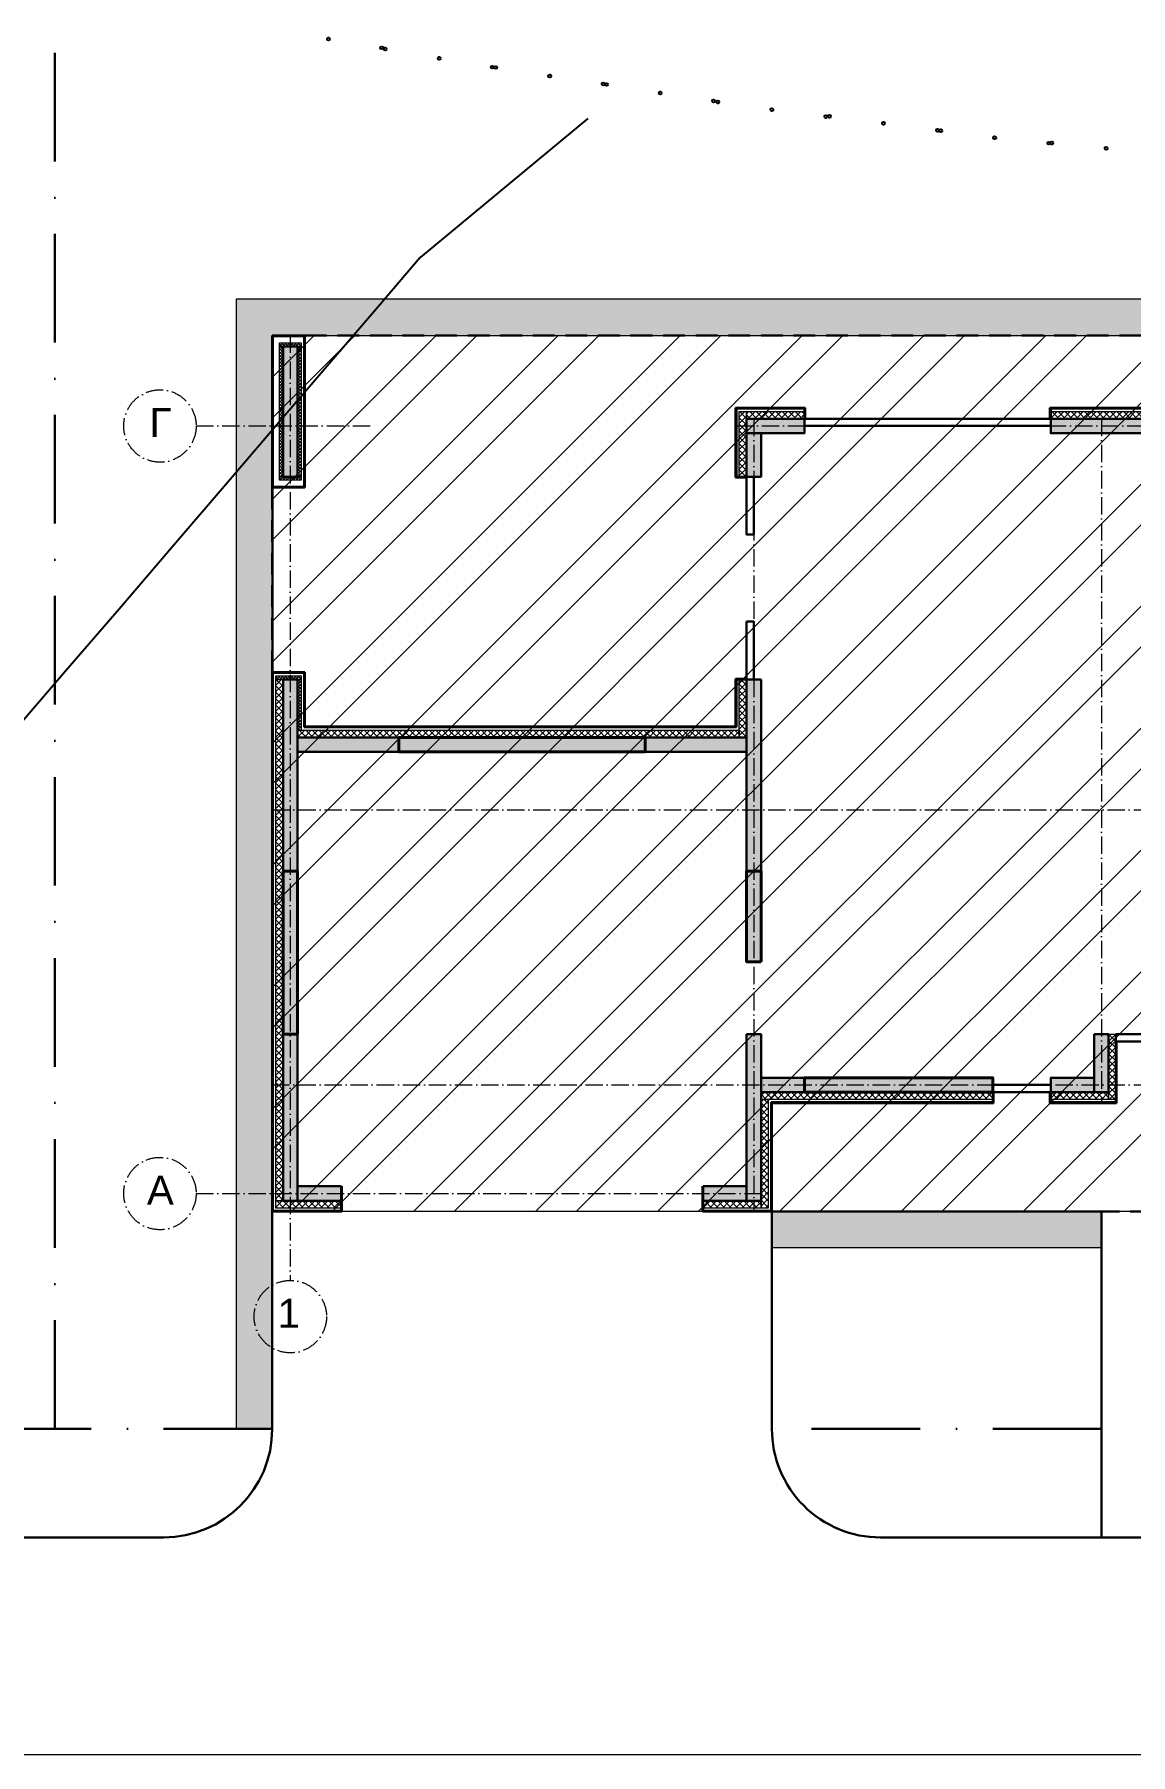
# Model space of a CAD drawing. Header units: millimetres. Extents: x 1353783 to 6492029790, y -7276956 to -512500.
# Drawn here: x 9978106 to 9981133, y -2833701 to -2828950 of the extents above; entities that cross this region are included whole.
import ezdxf

# ---------------------------------------------------------------- set-up
doc = ezdxf.new("R2010")
doc.units = ezdxf.units.MM
for name, pattern in [('( Dashed )', [0.75, 0.5, -0.25]), ('482 Границы районов', [5, 3, -1, 0, -1]), ('ACAD_ISO10W100', [18, 12, -3, 0, -3]), ('CONTI', [0]), ('осевая', [50.800000000000004, 31.75, -6.35, 6.35, -6.35])]:
    doc.linetypes.add(name, pattern=pattern)
doc.layers.get('0').update_dxf_attribs({"lineweight": 5})
doc.layers.get('Defpoints').update_dxf_attribs({"color": 255})
for name, color, linetype, lineweight in [('!A-DIAFRAGM типовой', 142, 'Continuous', 0), ('7земля', 7, 'Continuous', 30), ('DIAFRAGM', 46, 'Continuous', 30), ('Hatch', 254, 'Continuous', 5), ('INSULATION', 81, 'Continuous', 5), ('ГП-Граница учасика ИЖС', 3, 'Continuous', 5), ('ГП-Тратуар', 3, 'Continuous', 5), ('оси', 231, 'осевая', 9)]:
    doc.layers.add(name, color=color, linetype=linetype, lineweight=lineweight)
for name, color, linetype in [('GORIZUNKNOWN', 32, 'CONTI'), ('SIT_LРЕЛЬЕФ', 7, 'CONTI'), ('РЕЛЬЕФ', 7, 'CONTI')]:
    doc.layers.add(name, color=color, linetype=linetype)
doc.styles.add('GOST Common', font='', dxfattribs={"height": 3})
doc.styles.get('GOST Common').set_extended_font_data('GOST Common')

# ---------------------------------------------------------------- blocks, each defined once
blk = doc.blocks.new('амвамвам')
at = {"lineweight": 30, "ltscale": 100, "true_color": 0x939598}
h = blk.add_hatch(color=252, dxfattribs=at)
h.dxf.hatch_style = 1
h.paths.add_polyline_path([(9861480.360560529, -3565391.887693496), (9861480.360560536, -3565891.887693496), (9856930.360285938, -3565891.887693496), (9856930.357679859, -3565391.887648938)], flags=17)
h.paths.add_polyline_path([(9864280.360560529, -3565391.887648912), (9864280.360560536, -3565891.887648912), (9875030.357947625, -3565891.887648916), (9875530.357947625, -3565891.887648914), (9875530.357947618, -3553291.857615596), (9875530.357947618, -3552791.857615596), (9850030.357746795, -3552791.857615601), (9849530.357746795, -3552791.857615599), (9849530.35774681, -3568391.654640853), (9850030.361011222, -3568391.654640853), (9850030.35774681, -3553291.854581613), (9875030.35794764, -3553291.857665183), (9875030.357947618, -3565391.887693504)])
at = {"color": 251, "lineweight": 15, "ltscale": 100, "true_color": 0x636466}
for points in [[(9864280.360560529, -3565391.887648912), (9864280.360560536, -3565891.887648912), (9875030.357947625, -3565891.887648916), (9875530.357947625, -3565891.887648914), (9875530.357947618, -3553291.857615596), (9875530.357947618, -3552791.857615596), (9850030.357746795, -3552791.857615601), (9849530.357746795, -3552791.857615599), (9849530.35774681, -3568391.654640853), (9850030.361011222, -3568391.654640853), (9850030.35774681, -3553291.854581613), (9875030.35794764, -3553291.857665183), (9875030.357947618, -3565391.887693504)], [(9861480.360560529, -3565391.887693496), (9861480.360560536, -3565891.887693496), (9856930.360285938, -3565891.887693496), (9856930.357679859, -3565391.887648938)]]:
    blk.add_lwpolyline(points, close=True, dxfattribs=at)
blk = doc.blocks.new('ТИП-2')
at = {"layer": '!A-DIAFRAGM типовой', "lineweight": 0, "ltscale": 100, "true_color": 0x000000}
h = blk.add_hatch(color=18, dxfattribs=at)
h.dxf.hatch_style = 1
h.paths.add_polyline_path([(10321114.28069974, -2871325.794384203), (10321314.28069974, -2871325.794339576), (10321314.2802981, -2869525.794339576), (10321114.2802981, -2869525.794384203)])
h = blk.add_hatch(color=18, dxfattribs=at)
h.dxf.hatch_style = 1
h.paths.add_polyline_path([(10345614.2808138, -2871325.784358687), (10345814.2808138, -2871325.78431406), (10345814.28041215, -2869525.78909589), (10345614.28041215, -2869525.789140517)])
h = blk.add_hatch(color=18, dxfattribs=at)
h.dxf.hatch_style = 1
h.paths.add_polyline_path([(10327514.28055711, -2870525.800309684), (10327514.28060173, -2870725.800309684), (10328314.27932481, -2870725.800131175), (10328314.27928018, -2870525.800131175)])
h = blk.add_hatch(color=18, dxfattribs=at)
h.dxf.hatch_style = 1
h.paths.add_polyline_path([(10327514.28073561, -2871325.794377865), (10327714.28073561, -2871325.794333238), (10327714.28060173, -2870725.794333238), (10327514.28060173, -2870725.794377865)])
h = blk.add_hatch(color=18, dxfattribs=at)
h.dxf.hatch_style = 1
h.paths.add_polyline_path([(10331714.2812801, -2870525.800449893), (10331714.28132472, -2870725.800449893), (10333114.27990833, -2870725.800137503), (10333114.2798637, -2870525.800137503)])
h = blk.add_hatch(color=18, dxfattribs=at)
h.dxf.hatch_style = 1
h.paths.add_polyline_path([(10335014.28127516, -2870525.800449896), (10335014.28131979, -2870725.800449896), (10336414.27990339, -2870725.800137506), (10336414.27985877, -2870525.800137506)])
h = blk.add_hatch(color=18, dxfattribs=at)
h.dxf.hatch_style = 1
h.paths.add_polyline_path([(10338314.28127516, -2870525.800449896), (10338314.28131979, -2870725.800449896), (10339714.27990339, -2870725.800137506), (10339714.27985877, -2870525.800137506)])
h = blk.add_hatch(color=18, dxfattribs=at)
h.dxf.hatch_style = 1
h.paths.add_polyline_path([(10341714.28127514, -2870525.800449898), (10341714.28131977, -2870725.800449898), (10343114.27990338, -2870725.800137509), (10343114.27985875, -2870525.800137509)])
h = blk.add_hatch(color=18, dxfattribs=at)
h.dxf.hatch_style = 1
h.paths.add_polyline_path([(10345014.2805906, -2870525.791351355), (10345014.28063523, -2870725.791351355), (10345614.28067992, -2870725.791217473), (10345614.28063529, -2870525.791217473)])
h = blk.add_hatch(color=18, dxfattribs=at)
h.dxf.hatch_style = 1
h.paths.add_polyline_path([(10345814.28014073, -2873575.794361891), (10345614.28014073, -2873575.794406518), (10345614.28085477, -2876775.794416242), (10345814.28085477, -2876775.794371615)])
h = blk.add_hatch(color=18, dxfattribs=at)
h.dxf.hatch_style = 1
h.paths.add_polyline_path([(10321114.28003041, -2876775.795799684), (10321314.28003041, -2876775.795755057), (10321314.2794391, -2874125.798562277), (10321114.2794391, -2874125.798606904)])
h = blk.add_hatch(color=18, dxfattribs=at)
h.dxf.hatch_style = 1
h.paths.add_polyline_path([(10327714.28037449, -2874125.798539959), (10327514.28037449, -2874125.798584586), (10327514.28096579, -2876775.794385423), (10327714.28096579, -2876775.794340796)])
h = blk.add_hatch(color=18, dxfattribs=at)
h.dxf.hatch_style = 1
h.paths.add_polyline_path([(10321314.27962602, -2874925.831572238), (10321314.27967064, -2875125.831572238), (10322714.27967064, -2875125.831259849), (10322714.27962602, -2874925.831259849)])
h = blk.add_hatch(color=18, dxfattribs=at)
h.dxf.hatch_style = 1
h.paths.add_polyline_path([(10326114.28152829, -2874925.825995184), (10326114.28157292, -2875125.825995184), (10327514.28157292, -2875125.825682795), (10327514.28152829, -2874925.825682795)])
h = blk.add_hatch(color=18, dxfattribs=at)
h.dxf.hatch_style = 1
h.paths.add_polyline_path([(10321114.27915135, -2881326.077643656), (10321314.27915135, -2881326.077599029), (10321314.27863808, -2879025.800171928), (10321114.27863808, -2879025.800216555)])
h = blk.add_hatch(color=18, dxfattribs=at)
h.dxf.hatch_style = 1
h.paths.add_polyline_path([(10327514.2807444, -2879025.799959368), (10327714.2807444, -2879025.800003995), (10327714.28023113, -2881326.058647835), (10327514.28023113, -2881326.058603208)])
h = blk.add_hatch(color=18, dxfattribs=at)
h.dxf.hatch_style = 1
h.paths.add_polyline_path([(10332314.28074961, -2879025.801131424), (10332514.28074961, -2879025.801176051), (10332514.28057111, -2879825.794317264), (10332314.28057111, -2879825.794272637)])
h = blk.add_hatch(color=18, dxfattribs=at)
h.dxf.hatch_style = 1
h.paths.add_polyline_path([(10345614.28074932, -2879025.800275051), (10345814.28074932, -2879025.800319678), (10345814.2802361, -2881325.824323273), (10345614.2802361, -2881325.824278646)])
h = blk.add_hatch(color=18, dxfattribs=at)
h.dxf.hatch_style = 1
h.paths.add_polyline_path([(10327714.2805659, -2879825.794171644), (10327714.28061052, -2879625.794171644), (10328314.28098999, -2879625.794305526), (10328314.28094537, -2879825.794305526)])
h = blk.add_hatch(color=18, dxfattribs=at)
h.dxf.hatch_style = 1
h.paths.add_polyline_path([(10331714.28102024, -2879825.794138756), (10331714.28106486, -2879625.794138756), (10332314.28061573, -2879625.794272637), (10332314.28057111, -2879825.794272637)])
h = blk.add_hatch(color=18, dxfattribs=at)
h.dxf.hatch_style = 1
h.paths.add_polyline_path([(10335014.28225489, -2879625.824392607), (10335014.28229951, -2879825.824392607), (10336414.28110833, -2879825.824080218), (10336414.2810637, -2879625.824080218)])
h = blk.add_hatch(color=18, dxfattribs=at)
h.dxf.hatch_style = 1
h.paths.add_polyline_path([(10338314.28253459, -2879625.794518085), (10338314.28257921, -2879825.794518085), (10339714.28052839, -2879825.794205696), (10339714.28048377, -2879625.794205696)])
h = blk.add_hatch(color=18, dxfattribs=at)
h.dxf.hatch_style = 1
h.paths.add_polyline_path([(10341714.28127385, -2879825.824144751), (10341714.28131847, -2879625.824144751), (10343114.27988221, -2879625.824457141), (10343114.27983759, -2879825.824457141)])
h = blk.add_hatch(color=18, dxfattribs=at)
h.dxf.hatch_style = 1
h.paths.add_polyline_path([(10345014.28052612, -2879825.793282383), (10345014.28057075, -2879625.793282383), (10345614.28061544, -2879625.793416264), (10345614.28057081, -2879825.793416264)])
h = blk.add_hatch(color=18, dxfattribs=at)
h.dxf.hatch_style = 1
h.paths.add_polyline_path([(10321314.28051204, -2881126.057442903), (10321314.28055666, -2881326.057442903), (10321914.28006483, -2881326.057309022), (10321914.2800202, -2881126.057309022)])
h = blk.add_hatch(color=18, dxfattribs=at)
h.dxf.hatch_style = 1
h.paths.add_polyline_path([(10326914.28070969, -2881126.058737089), (10326914.28075432, -2881326.058737089), (10327514.28029807, -2881326.058603208), (10327514.28025345, -2881126.058603208)])
at = {"layer": 'Hatch', "lineweight": 40, "ltscale": 0.5, "true_color": 0x000000}
for points in [[(10345814.28061054, -2873575.794361891), (10345614.28061054, -2873575.794361891), (10345614.28061054, -2871325.788480768), (10345814.28061054, -2871325.788480768)], [(10326114.2815506, -2875125.831259849), (10326114.2815506, -2874925.831259849), (10322714.27970029, -2874925.831259849), (10322714.27970029, -2875125.831259849)], [(10321314.27894875, -2879025.800193593), (10321114.27894875, -2879025.800193593), (10321114.27894875, -2876775.793202593), (10321314.27894875, -2876775.793202593)], [(10327714.28061054, -2878025.796644622), (10327514.28061054, -2878025.796644622), (10327514.28061054, -2876775.794349302), (10327714.28061054, -2876775.794349302)], [(10345814.28061053, -2879025.800297365), (10345614.28061053, -2879025.800297365), (10345614.28061053, -2876775.794416242), (10345814.28061053, -2876775.794416242)], [(10335214.28061027, -2879625.821870604), (10335014.28061027, -2879625.821870604), (10335014.28061027, -2879025.825927126), (10335214.28061027, -2879025.825927126)], [(10328314.28098999, -2879825.824323271), (10328314.28098999, -2879625.824323271), (10330914.29235347, -2879625.824323271), (10330914.29235347, -2879825.824323271)], [(10336414.28108601, -2879825.794361876), (10336414.28108601, -2879625.794361876), (10338314.28253459, -2879625.794361876), (10338314.28253459, -2879825.794361876)], [(10339714.28050608, -2879825.794361876), (10339714.28050608, -2879625.794361876), (10341714.28129616, -2879625.794361876), (10341714.28129616, -2879825.794361876)], [(10343114.2798599, -2879825.794361876), (10343114.2798599, -2879625.794361876), (10344214.28054843, -2879625.794361876), (10344214.28054843, -2879825.794361876)]]:
    blk.add_hatch(color=18, dxfattribs=at).paths.add_polyline_path(points)
at = {"layer": 'INSULATION', "ltscale": 0.5, "true_color": 0x000000}
h = blk.add_hatch(dxfattribs=at)
h.set_pattern_fill('ANSI37', color=18, scale=9.999997768927233, angle=-90.00000000000006)
h.set_pattern_definition([(314.9999999999999, (10327382.394814, -2869475.794395359), (22.45063529377169, 22.45063529377164), []), (44.99999999999994, (10327382.394814, -2869475.794395359), (-22.45063529377164, 22.45063529377169), [])])
h.paths.add_polyline_path([(10321364.2798853, -2869475.794395359), (10321364.2798853, -2869525.794384203), (10321064.28030925, -2869525.794384203), (10321064.28030925, -2869475.794395359)])
h = blk.add_hatch(dxfattribs=at)
h.set_pattern_fill('ANSI37', color=18, scale=9.999997768927233, angle=180)
h.set_pattern_definition([(225, (10321114.2802981, -2875843.908888947), (22.45063529377165, -22.45063529377168), []), (314.9999999999999, (10321114.2802981, -2875843.908888947), (22.45063529377168, 22.45063529377165), [])])
h.paths.add_polyline_path([(10321114.2802981, -2871325.790389668), (10321064.28030925, -2871325.790389668), (10321064.28030925, -2869525.794384204), (10321114.2802981, -2869525.794384204)])
h = blk.add_hatch(dxfattribs=at)
h.set_pattern_fill('ANSI37', color=18, scale=9.999997768927233, angle=180)
h.set_pattern_definition([(225, (10321364.2798853, -2875843.90884432), (22.45063529377165, -22.45063529377168), []), (314.9999999999999, (10321364.2798853, -2875843.90884432), (22.45063529377168, 22.45063529377165), [])])
h.paths.add_polyline_path([(10321364.2798853, -2871325.790345041), (10321314.27989646, -2871325.790345041), (10321314.27989646, -2869525.794339577), (10321364.2798853, -2869525.794339577)])
h = blk.add_hatch(dxfattribs=at)
h.set_pattern_fill('ANSI37', color=18, scale=9.999997768927233, angle=-90.00000000000006)
h.set_pattern_definition([(314.9999999999999, (10351882.39492805, -2869475.789151673), (22.45063529377169, 22.45063529377164), []), (44.99999999999994, (10351882.39492805, -2869475.789151673), (-22.45063529377164, 22.45063529377169), [])])
h.paths.add_polyline_path([(10345914.28061054, -2869475.789151673), (10345914.28061054, -2869525.789140517), (10345564.28042331, -2869525.789140517), (10345564.28042331, -2869475.789151673)])
h = blk.add_hatch(dxfattribs=at)
h.set_pattern_fill('ANSI37', color=18, scale=9.999997768927233, angle=180)
h.set_pattern_definition([(225, (10345614.28041215, -2875843.903645261), (22.45063529377165, -22.45063529377168), []), (314.9999999999999, (10345614.28041215, -2875843.903645261), (22.45063529377168, 22.45063529377165), [])])
h.paths.add_polyline_path([(10345614.28041215, -2870425.78714325), (10345564.28042331, -2870425.78714325), (10345564.28042331, -2869525.789140518), (10345614.28041215, -2869525.789140518)])
h = blk.add_hatch(dxfattribs=at)
h.set_pattern_fill('ANSI37', color=18, scale=20)
h.set_pattern_definition([(45, (10345814.28061054, -2874889.555347299), (-44.90128060534577, 44.90128060534577), []), (135, (10345814.28061054, -2874889.555347299), (-44.90128060534577, -44.90128060534576), [])])
h.paths.add_polyline_path([(10345814.28061054, -2869525.78909589), (10345914.28061054, -2869525.78909589), (10345914.28061054, -2881325.824323273), (10345814.28061054, -2881325.824323273)])
h = blk.add_hatch(dxfattribs=at)
h.set_pattern_fill('ANSI37', color=18, scale=20)
h.set_pattern_definition([(45, (10327414.2815629, -2865889.519247569), (-44.90128060534577, 44.90128060534577), []), (135, (10327414.2815629, -2865889.519247569), (-44.90128060534577, -44.90128060534576), [])])
h.paths.add_polyline_path([(10327414.2815629, -2870425.794355548), (10327514.2815629, -2870425.794355548), (10327514.2815629, -2871325.789249334), (10327414.2815629, -2871325.789249334)])
h = blk.add_hatch(dxfattribs=at)
h.set_pattern_fill('ANSI37', color=18, scale=20, angle=-90.00000000000001)
h.set_pattern_definition([(315, (10332450.5196007, -2870425.794355548), (44.90128060534578, 44.90128060534576), []), (44.99999999999999, (10332450.5196007, -2870425.794355548), (-44.90128060534575, 44.90128060534578), [])])
h.paths.add_polyline_path([(10328314.27928018, -2870425.794355548), (10328314.27928018, -2870525.794355548), (10327514.28056893, -2870525.794355548), (10327514.28056893, -2870425.794355548)])
h = blk.add_hatch(dxfattribs=at)
h.set_pattern_fill('ANSI37', color=18, scale=20, angle=-90.00000000000001)
h.set_pattern_definition([(315, (10337250.52018422, -2870425.794361876), (44.90128060534578, 44.90128060534576), []), (44.99999999999999, (10337250.52018422, -2870425.794361876), (-44.90128060534575, 44.90128060534578), [])])
h.paths.add_polyline_path([(10333114.2798637, -2870425.794361876), (10333114.2798637, -2870525.794361876), (10331714.28128971, -2870525.794361876), (10331714.28128971, -2870425.794361876)])
h = blk.add_hatch(dxfattribs=at)
h.set_pattern_fill('ANSI37', color=18, scale=20, angle=-90.00000000000001)
h.set_pattern_definition([(315, (10340550.52017928, -2870425.794361879), (44.90128060534578, 44.90128060534576), []), (44.99999999999999, (10340550.52017928, -2870425.794361879), (-44.90128060534575, 44.90128060534578), [])])
h.paths.add_polyline_path([(10336414.27985877, -2870425.794361879), (10336414.27985877, -2870525.794361879), (10335014.28128477, -2870525.794361879), (10335014.28128477, -2870425.794361879)])
h = blk.add_hatch(dxfattribs=at)
h.set_pattern_fill('ANSI37', color=18, scale=20, angle=-90.00000000000001)
h.set_pattern_definition([(315, (10343850.52017928, -2870425.794361879), (44.90128060534578, 44.90128060534576), []), (44.99999999999999, (10343850.52017928, -2870425.794361879), (-44.90128060534575, 44.90128060534578), [])])
h.paths.add_polyline_path([(10339714.27985877, -2870425.794361879), (10339714.27985877, -2870525.794361879), (10338314.28128477, -2870525.794361879), (10338314.28128477, -2870425.794361879)])
h = blk.add_hatch(dxfattribs=at)
h.set_pattern_fill('ANSI37', color=18, scale=20, angle=-90.00000000000001)
h.set_pattern_definition([(315, (10347250.52017927, -2870425.794361881), (44.90128060534578, 44.90128060534576), []), (44.99999999999999, (10347250.52017927, -2870425.794361881), (-44.90128060534575, 44.90128060534578), [])])
h.paths.add_polyline_path([(10343114.27985875, -2870425.794361881), (10343114.27985875, -2870525.794361881), (10341714.28128475, -2870525.794361881), (10341714.28128475, -2870425.794361881)])
h = blk.add_hatch(dxfattribs=at)
h.set_pattern_fill('ANSI37', color=18, scale=20, angle=-90.00000000000001)
h.set_pattern_definition([(315, (10349750.51964987, -2870425.785062528), (44.90128060534578, 44.90128060534576), []), (44.99999999999999, (10349750.51964987, -2870425.785062528), (-44.90128060534575, 44.90128060534578), [])])
h.paths.add_polyline_path([(10345614.28063529, -2870425.785062528), (10345614.28063529, -2870525.785062528), (10345014.28063528, -2870525.785062528), (10345014.28063528, -2870425.785062528)])
h = blk.add_hatch(dxfattribs=at)
h.set_pattern_fill('ANSI37', color=18, scale=9.999997768927233, angle=-90.00000000000006)
h.set_pattern_definition([(314.9999999999999, (10327382.394814, -2871325.790345041), (22.45063529377169, 22.45063529377164), []), (44.99999999999994, (10327382.394814, -2871325.790345041), (-22.45063529377164, 22.45063529377169), [])])
h.paths.add_polyline_path([(10321364.2798853, -2871325.790345041), (10321364.2798853, -2871375.790333886), (10321064.28030925, -2871375.790333886), (10321064.28030925, -2871325.790345041)])
h = blk.add_hatch(dxfattribs=at)
h.set_pattern_fill('ANSI37', color=18, scale=9.999997768927233, angle=-90.00000000000006)
h.set_pattern_definition([(314.9999999999999, (10327382.39437895, -2874075.798565724), (22.45063529377169, 22.45063529377164), []), (44.99999999999994, (10327382.39437895, -2874075.798565724), (-22.45063529377164, 22.45063529377169), [])])
h.paths.add_polyline_path([(10321364.27945026, -2874075.798565724), (10321364.27945026, -2874125.798554569), (10321014.27946141, -2874125.798554569), (10321014.27946141, -2874075.798565724)])
h = blk.add_hatch(dxfattribs=at)
h.set_pattern_fill('ANSI37', color=18, scale=20)
h.set_pattern_definition([(45, (10321014.27946141, -2874889.533734227), (-44.90128060534577, 44.90128060534577), []), (135, (10321014.27946141, -2874889.533734227), (-44.90128060534577, -44.90128060534576), [])])
h.paths.add_polyline_path([(10321014.27946141, -2874125.798606904), (10321114.27946141, -2874125.798606904), (10321114.27946141, -2881326.048640783), (10321014.27946141, -2881326.048640783)])
h = blk.add_hatch(dxfattribs=at)
h.set_pattern_fill('ANSI37', color=18, scale=9.999997768927233, angle=180)
h.set_pattern_definition([(225, (10321364.27945026, -2880543.938621005), (22.45063529377165, -22.45063529377168), []), (314.9999999999999, (10321364.27945026, -2880543.938621005), (22.45063529377168, 22.45063529377165), [])])
h.paths.add_polyline_path([(10321364.27945026, -2874825.824133673), (10321314.27946142, -2874825.824133673), (10321314.27946142, -2874125.798562277), (10321364.27945026, -2874125.798562277)])
h = blk.add_hatch(dxfattribs=at)
h.set_pattern_fill('ANSI37', color=18, scale=20)
h.set_pattern_definition([(45, (10327414.28061054, -2874689.525385892), (-44.90128060534577, 44.90128060534577), []), (135, (10327414.28061054, -2874689.525385892), (-44.90128060534577, -44.90128060534576), [])])
h.paths.add_polyline_path([(10327414.28061054, -2874125.798386612), (10327514.28061054, -2874125.798386612), (10327514.28061054, -2874925.830007446), (10327414.28061054, -2874925.830007446)])
h = blk.add_hatch(dxfattribs=at)
h.set_pattern_fill('ANSI37', color=18, scale=20, angle=-90.00000000000001)
h.set_pattern_definition([(315, (10330450.52060862, -2874825.824133673), (44.90128060534578, 44.90128060534576), []), (44.99999999999999, (10330450.52060862, -2874825.824133673), (-44.90128060534575, 44.90128060534578), [])])
h.paths.add_polyline_path([(10327414.28159401, -2874825.824133673), (10327414.28159401, -2874925.824133673), (10321314.27962602, -2874925.824133673), (10321314.27962602, -2874825.824133673)])
h = blk.add_hatch(dxfattribs=at)
h.set_pattern_fill('ANSI37', color=18, scale=20, angle=179.9999999999999)
h.set_pattern_definition([(225, (10332614.28057056, -2888962.033331858), (44.90128060534573, -44.90128060534581), []), (314.9999999999999, (10332614.28057056, -2888962.033331858), (44.90128060534581, 44.90128060534572), [])])
h.paths.add_polyline_path([(10332614.28057056, -2879925.794317249), (10332514.28057056, -2879925.794317249), (10332514.28057056, -2879025.801176051), (10332614.28057056, -2879025.801176051)])
h = blk.add_hatch(dxfattribs=at)
h.set_pattern_fill('ANSI37', color=18, scale=20, angle=179.9999999999999)
h.set_pattern_definition([(225, (10335014.28061027, -2888962.063337865), (44.90128060534573, -44.90128060534581), []), (314.9999999999999, (10335014.28061027, -2888962.063337865), (44.90128060534581, 44.90128060534572), [])])
h.paths.add_polyline_path([(10335014.28061027, -2879825.824323271), (10334914.28061027, -2879825.824323271), (10334914.28061027, -2879025.825927126), (10335014.28061027, -2879025.825927126)])
h = blk.add_hatch(dxfattribs=at)
h.set_pattern_fill('ANSI37', color=18, scale=20)
h.set_pattern_definition([(45, (10327714.28025345, -2874989.564133187), (-44.90128060534577, 44.90128060534577), []), (135, (10327714.28025345, -2874989.564133187), (-44.90128060534577, -44.90128060534576), [])])
h.paths.add_polyline_path([(10327714.28025345, -2879925.785347199), (10327814.28025345, -2879925.785347199), (10327814.28025345, -2881426.079039743), (10327714.28025345, -2881426.079039743)])
h = blk.add_hatch(dxfattribs=at)
h.set_pattern_fill('ANSI37', color=18, scale=20, angle=-90.00000000000001)
h.set_pattern_definition([(315, (10336350.53136806, -2879825.824323271), (44.90128060534578, 44.90128060534576), []), (44.99999999999999, (10336350.53136806, -2879825.824323271), (-44.90128060534575, 44.90128060534578), [])])
h.paths.add_polyline_path([(10330914.29235347, -2879825.824323271), (10330914.29235347, -2879925.824323271), (10327714.28053664, -2879925.824323271), (10327714.28053664, -2879825.824323271)])
h = blk.add_hatch(dxfattribs=at)
h.set_pattern_fill('ANSI37', color=18, scale=20, angle=-90.00000000000001)
h.set_pattern_definition([(315, (10337150.5195857, -2879825.794317264), (44.90128060534578, 44.90128060534576), []), (44.99999999999999, (10337150.5195857, -2879825.794317264), (-44.90128060534575, 44.90128060534578), [])])
h.paths.add_polyline_path([(10332514.28057083, -2879825.794317264), (10332514.28057083, -2879925.794317264), (10331714.28105371, -2879925.794317264), (10331714.28105371, -2879825.794317264)])
h = blk.add_hatch(dxfattribs=at)
h.set_pattern_fill('ANSI37', color=18, scale=20, angle=-90.00000000000001)
h.set_pattern_definition([(315, (10337150.51958543, -2879825.794317264), (44.90128060534578, 44.90128060534576), []), (44.99999999999999, (10337150.51958543, -2879825.794317264), (-44.90128060534575, 44.90128060534578), [])])
h.paths.add_polyline_path([(10332514.28057056, -2879825.794317264), (10332514.28057056, -2879925.794317264), (10331714.28105371, -2879925.794317264), (10331714.28105371, -2879825.794317264)])
h = blk.add_hatch(dxfattribs=at)
h.set_pattern_fill('ANSI37', color=18, scale=20, angle=-90.00000000000001)
h.set_pattern_definition([(315, (10348350.49587957, -2879825.824323271), (44.90128060534578, 44.90128060534576), []), (44.99999999999999, (10348350.49587957, -2879825.824323271), (-44.90128060534575, 44.90128060534578), [])])
h.paths.add_polyline_path([(10344214.28054843, -2879825.824323271), (10344214.28054843, -2879925.824323271), (10334914.28061027, -2879925.824323271), (10334914.28061027, -2879825.824323271)])
h = blk.add_hatch(dxfattribs=at)
h.set_pattern_fill('ANSI37', color=18, scale=20, angle=-90.00000000000001)
h.set_pattern_definition([(315, (10350550.47336881, -2879825.793460892), (44.90128060534578, 44.90128060534576), []), (44.99999999999999, (10350550.47336881, -2879825.793460892), (-44.90128060534575, 44.90128060534578), [])])
h.paths.add_polyline_path([(10345614.2805485, -2879825.793460892), (10345614.2805485, -2879925.793460892), (10345014.28057075, -2879925.793460892), (10345014.28057075, -2879825.793460892)])
h = blk.add_hatch(dxfattribs=at)
h.set_pattern_fill('ANSI37', color=18, scale=9.999997768927233, angle=180)
h.set_pattern_definition([(225, (10345614.2805485, -2886243.907965635), (22.45063529377165, -22.45063529377168), []), (314.9999999999999, (10345614.2805485, -2886243.907965635), (22.45063529377168, 22.45063529377165), [])])
h.paths.add_polyline_path([(10345614.2805485, -2881325.824290544), (10345564.28055965, -2881325.824290544), (10345564.28055965, -2879925.793460892), (10345614.2805485, -2879925.793460892)])
h = blk.add_hatch(dxfattribs=at)
h.set_pattern_fill('ANSI37', color=18, scale=20, angle=-90.00000000000001)
h.set_pattern_definition([(315, (10324750.51957127, -2881326.077621342), (44.90128060534578, 44.90128060534576), []), (44.99999999999999, (10324750.51957127, -2881326.077621342), (-44.90128060534575, 44.90128060534578), [])])
h.paths.add_polyline_path([(10321914.28009829, -2881326.077621342), (10321914.28009829, -2881426.077621342), (10321014.27946141, -2881426.077621342), (10321014.27946141, -2881326.077621342)])
h = blk.add_hatch(dxfattribs=at)
h.set_pattern_fill('ANSI37', color=18, scale=20, angle=-90.00000000000001)
h.set_pattern_definition([(315, (10330750.51926805, -2881326.079039743), (44.90128060534578, 44.90128060534576), []), (44.99999999999999, (10330750.51926805, -2881326.079039743), (-44.90128060534575, 44.90128060534578), [])])
h.paths.add_polyline_path([(10327714.28025345, -2881326.079039743), (10327714.28025345, -2881426.079039743), (10326914.28071002, -2881426.079039743), (10326914.28071002, -2881326.079039743)])
h = blk.add_hatch(dxfattribs=at)
h.set_pattern_fill('ANSI37', color=18, scale=9.999997768927233, angle=-90.00000000000006)
h.set_pattern_definition([(314.9999999999999, (10351882.3950644, -2881325.824290544), (22.45063529377169, 22.45063529377164), []), (44.99999999999994, (10351882.3950644, -2881325.824290544), (-22.45063529377164, 22.45063529377169), [])])
h.paths.add_polyline_path([(10345914.28061054, -2881325.824290544), (10345914.28061054, -2881375.824279389), (10345564.28055965, -2881375.824279389), (10345564.28055965, -2881325.824290544)])
at = {"color": 18, "linetype": 'ByBlock', "lineweight": 30, "true_color": 0x000000}
for points in [[(10328314.27928018, -2870525.794355548), (10331714.28130241, -2870525.794355548), (10331714.28130241, -2870625.800449893), (10328314.27928018, -2870625.800449893)], [(10333114.27986369, -2870525.756146566), (10335014.28131978, -2870525.756146566), (10335014.28131978, -2870625.756146566), (10333114.27986369, -2870625.756146566)], [(10336414.27985876, -2870525.794361879), (10338314.28129747, -2870525.794361879), (10338314.28129747, -2870625.800449896), (10336414.27985876, -2870625.800449896)], [(10339714.27985876, -2870525.794361879), (10341714.28131977, -2870525.794361879), (10341714.28131977, -2870625.799449384), (10339714.27985876, -2870625.799449384)], [(10343114.27985875, -2870525.794339563), (10345014.28061292, -2870525.794339563), (10345014.28061292, -2870625.800185732), (10343114.27985875, -2870625.800185732)], [(10327514.2815629, -2871325.795381329), (10327614.2815629, -2871325.795381329), (10327614.2815629, -2872125.795181153), (10327514.2815629, -2872125.795181153)], [(10327514.28071269, -2873325.798386612), (10327614.28071269, -2873325.798386612), (10327614.28071269, -2874125.798562272), (10327514.28071269, -2874125.798562272)], [(10332614.28057056, -2879025.768387593), (10333264.25908176, -2879025.768387593), (10333264.25908176, -2879125.768387593), (10332614.28057056, -2879125.768387593)], [(10334464.24565501, -2879025.825927157), (10334914.29123075, -2879025.825927157), (10334914.29123075, -2879125.825927126), (10334464.24565501, -2879125.825927126)], [(10330914.29235347, -2879725.797039525), (10331714.29235347, -2879725.797039525), (10331714.29235347, -2879825.824323271), (10330914.29235347, -2879825.824323271)], [(10344214.28054843, -2879725.800007225), (10345014.28057075, -2879725.800007225), (10345014.28057075, -2879825.793282383), (10344214.28054843, -2879825.793282383)]]:
    blk.add_lwpolyline(points, close=True, dxfattribs=at)
at = {"layer": '7земля', "color": 18, "lineweight": 30, "ltscale": 100, "true_color": 0x000000}
for p, q in [((10320964.28027582, -2871475.796514559), (10320964.2804097, -2869375.791233699)), ((10320964.2804097, -2869375.791233699), (10321414.2809006, -2869375.791233699)), ((10320974.28027646, -2871465.796514559), (10320974.28040907, -2869385.791233699)), ((10320974.28040907, -2869385.791233699), (10321404.28089996, -2869385.791233699)), ((10321404.28089996, -2869385.791233699), (10321404.28076736, -2871465.796514559)), ((10321414.2809006, -2869375.791233699), (10321414.28076672, -2871475.796514559)), ((10345514.28045678, -2869375.79436189), (10345964.28061054, -2869375.794317263)), ((10345514.28059066, -2870375.794339575), (10345514.28045678, -2869375.79436189)), ((10345524.28045812, -2869385.794360898), (10345954.28061054, -2869385.794318255)), ((10345524.280592, -2870385.794339138), (10345524.28045812, -2869385.794360898)), ((10345954.28061054, -2869385.794318255), (10345954.28061053, -2881465.824344593)), ((10345964.28061054, -2869375.794317263), (10345964.28061053, -2881475.824345585)), ((10328324.28124144, -2870375.794355548), (10327364.28159401, -2870375.794355548)), ((10327364.28159401, -2870375.794355548), (10327364.28159401, -2871335.795381329)), ((10328314.28124144, -2870385.794355548), (10327374.28159401, -2870385.794355548)), ((10327374.28159401, -2870385.794355548), (10327374.28159401, -2871325.795381329)), ((10328314.28124144, -2870525.794355548), (10328314.28124144, -2870385.794355548)), ((10328324.28124144, -2870525.794355548), (10328324.28124144, -2870375.794355548)), ((10333124.27992577, -2870375.794361876), (10331704.28132896, -2870375.794361876)), ((10331704.28132896, -2870375.794361876), (10331704.28132896, -2870525.794361875)), ((10333114.27992577, -2870385.794361876), (10331714.28132896, -2870385.794361876)), ((10331714.28132896, -2870385.794361876), (10331714.28132896, -2870525.794361875)), ((10333114.27992577, -2870525.794361876), (10333114.27992577, -2870385.794361876)), ((10333124.27992577, -2870525.794361876), (10333124.27992577, -2870375.794361876)), ((10336434.27992084, -2870365.794361879), (10334994.28132403, -2870365.79436188)), ((10334994.28132403, -2870365.79436188), (10334994.28132403, -2870525.794361878)), ((10336424.27992084, -2870375.794361879), (10335004.28132403, -2870375.79436188)), ((10335004.28132403, -2870375.79436188), (10335004.28132403, -2870525.794361878)), ((10336424.27992084, -2870525.794361879), (10336424.27992084, -2870375.794361879)), ((10336434.27992084, -2870525.794361879), (10336434.27992084, -2870365.794361879)), ((10339724.27992084, -2870375.794361879), (10338304.28132403, -2870375.79436188)), ((10338304.28132403, -2870375.79436188), (10338304.28132403, -2870525.794361878)), ((10339714.27992084, -2870385.794361879), (10338314.28132403, -2870385.79436188)), ((10338314.28132403, -2870385.79436188), (10338314.28132403, -2870525.794361878)), ((10339714.27992084, -2870525.794361879), (10339714.27992084, -2870385.794361879)), ((10339724.27992084, -2870525.794361879), (10339724.27992084, -2870375.794361879)), ((10343124.27992082, -2870375.794361881), (10341704.28132401, -2870375.794361882)), ((10341704.28132401, -2870375.794361882), (10341704.28132401, -2870525.794361881)), ((10343114.27992082, -2870385.794361881), (10341714.28132401, -2870385.794361882)), ((10341714.28132401, -2870385.794361882), (10341714.28132401, -2870525.794361881)), ((10343114.27992082, -2870525.794361881), (10343114.27992082, -2870385.794361881)), ((10343124.27992082, -2870525.794361881), (10343124.27992082, -2870375.794361881)), ((10345004.28061053, -2870375.794361889), (10345514.28059066, -2870375.794339575)), ((10345004.28061054, -2870525.794361876), (10345004.28061053, -2870375.794361889)), ((10345014.28061053, -2870385.794361452), (10345524.280592, -2870385.794339138)), ((10345014.28061054, -2870525.794361875), (10345014.28061053, -2870385.794361452)), ((10321404.28076736, -2871465.796514559), (10320974.28027646, -2871465.796514559)), ((10327364.28159401, -2871335.795381329), (10327514.27367144, -2871335.795381329)), ((10327374.28159401, -2871325.795381329), (10327514.27367144, -2871325.795381329)), ((10321414.28076672, -2871475.796514559), (10320964.28027582, -2871475.796514559)), ((10320964.28106804, -2881476.057353649), (10320964.28106805, -2874025.8241832)), ((10320964.28106805, -2874025.8241832), (10321414.27945026, -2874025.824160886)), ((10320974.28106804, -2881466.057353649), (10320974.28106805, -2874035.824182704)), ((10320974.28106805, -2874035.824182704), (10321404.27945026, -2874035.824161382)), ((10321404.27945026, -2874035.824161382), (10321404.27945026, -2874785.824122479)), ((10321414.27945026, -2874025.824160886), (10321414.27945026, -2874775.824122517)), ((10327364.28159401, -2874775.82414483), (10327364.21292597, -2874115.798386612)), ((10327364.21292597, -2874115.798386612), (10327514.21293713, -2874115.798386612)), ((10327374.28263445, -2874785.824144868), (10327374.21396641, -2874125.798386612)), ((10327374.21396641, -2874125.798386612), (10327514.21293713, -2874125.798386612)), ((10321404.27945026, -2874785.824122479), (10327374.28263445, -2874785.824144868)), ((10321414.27945026, -2874775.824122517), (10327364.28159401, -2874775.82414483)), ((10332614.261845, -2879125.768828188), (10332614.29885607, -2879965.794317266)), ((10332624.26184499, -2879125.768387593), (10332624.29929667, -2879975.794317266)), ((10334904.29123078, -2879125.822909051), (10334904.28061027, -2879976.91874114)), ((10334914.29123078, -2879125.823033837), (10334914.28073513, -2879966.912338934)), ((10330914.29235347, -2879965.809323515), (10327854.28034276, -2879965.803491376)), ((10327854.28034276, -2879965.803491376), (10327854.28034276, -2881465.80350904)), ((10330924.29235347, -2879975.809342574), (10327864.28034276, -2879975.803510435)), ((10327864.28034276, -2879975.803510435), (10327864.28034276, -2881475.803510435)), ((10330914.29235347, -2879825.839303969), (10330914.29235347, -2879965.809323515)), ((10330924.29235347, -2879825.839303969), (10330924.29235347, -2879975.809342574)), ((10331704.28105371, -2879975.794317264), (10331704.28105371, -2879825.794317265)), ((10332624.29929667, -2879975.794317266), (10331704.28105371, -2879975.794317264)), ((10331714.28105371, -2879965.794317264), (10331714.28105371, -2879825.794317265)), ((10332614.29885607, -2879965.794317266), (10331714.28105371, -2879965.794317264)), ((10334904.28061027, -2879976.91874114), (10336614.28759306, -2879975.82432327)), ((10334914.28073513, -2879966.912338934), (10336614.28119298, -2879965.824325318)), ((10336614.28759306, -2879965.82432327), (10344214.28054843, -2879965.82432327)), ((10336614.28759306, -2879975.82432327), (10344224.28054843, -2879975.82432327)), ((10344214.28054843, -2879965.82432327), (10344214.28054843, -2879825.82432327)), ((10344224.28054843, -2879975.82432327), (10344224.28054843, -2879825.82432327)), ((10345004.28057075, -2879975.794361888), (10345004.28057075, -2879825.824323284)), ((10345514.28052619, -2879975.794361888), (10345004.28057075, -2879975.794361888)), ((10345014.28057075, -2879965.794361888), (10345014.28057075, -2879825.824323284)), ((10345524.28052827, -2879965.794361888), (10345014.28057075, -2879965.794361888)), ((10345514.28021374, -2881475.824300958), (10345514.28052619, -2879975.794361888)), ((10345524.28021582, -2881465.82430195), (10345524.28052827, -2879965.794361888)), ((10321914.28019727, -2881126.05755519), (10321914.28013364, -2881466.057353649)), ((10321924.28019727, -2881126.057557062), (10321924.28013176, -2881476.057353649)), ((10326904.28066573, -2881475.803376555), (10326904.28073118, -2881126.058489048)), ((10326914.2806676, -2881465.803377949), (10326914.28073118, -2881126.05849092)), ((10321924.28013176, -2881476.057353649), (10320964.28106804, -2881476.057353649)), ((10321914.28013364, -2881466.057353649), (10320974.28106804, -2881466.057353649)), ((10327864.28034276, -2881475.803510435), (10326904.28066573, -2881475.803376555)), ((10327854.28034276, -2881465.80350904), (10326914.2806676, -2881465.803377949)), ((10345964.28061053, -2881475.824345585), (10345514.28021374, -2881475.824300958)), ((10345954.28061053, -2881465.824344593), (10345524.28021582, -2881465.82430195))]:
    blk.add_line(p, q, dxfattribs=at)
at = {"layer": '7земля', "color": 18, "linetype": '( Dashed )', "lineweight": 30, "ltscale": 600, "true_color": 0x000000}
for p, q in [((10321414.2809006, -2869375.791233699), (10345514.28045678, -2869375.788007024)), ((10320964.28027582, -2871475.796514559), (10320964.28106805, -2874025.8241832)), ((10327864.28034276, -2881475.824301024), (10345514.28021374, -2881475.824300958))]:
    blk.add_line(p, q, dxfattribs=at)
at = {"layer": 'DIAFRAGM', "color": 18, "ltscale": 0.5, "true_color": 0x000000}
for points in [[(10321114.28069974, -2871325.794384203), (10321314.28069974, -2871325.794339576), (10321314.2802981, -2869525.794339576), (10321114.2802981, -2869525.794384203)], [(10345614.2808138, -2871325.784358687), (10345814.2808138, -2871325.78431406), (10345814.28041215, -2869525.78909589), (10345614.28041215, -2869525.789140517)], [(10327514.28055711, -2870525.800309684), (10327514.28060173, -2870725.800309684), (10328314.27932481, -2870725.800131175), (10328314.27928018, -2870525.800131175)], [(10327514.28073561, -2871325.794377865), (10327714.28073561, -2871325.794333238), (10327714.28060173, -2870725.794333238), (10327514.28060173, -2870725.794377865)], [(10331714.2812801, -2870525.800449893), (10331714.28132472, -2870725.800449893), (10333114.27990833, -2870725.800137503), (10333114.2798637, -2870525.800137503)], [(10335014.28127516, -2870525.800449896), (10335014.28131979, -2870725.800449896), (10336414.27990339, -2870725.800137506), (10336414.27985877, -2870525.800137506)], [(10338314.28127516, -2870525.800449896), (10338314.28131979, -2870725.800449896), (10339714.27990339, -2870725.800137506), (10339714.27985877, -2870525.800137506)], [(10341714.28127514, -2870525.800449898), (10341714.28131977, -2870725.800449898), (10343114.27990338, -2870725.800137509), (10343114.27985875, -2870525.800137509)], [(10345014.2805906, -2870525.791351355), (10345014.28063523, -2870725.791351355), (10345614.28067992, -2870725.791217473), (10345614.28063529, -2870525.791217473)], [(10345814.28014073, -2873575.794361891), (10345614.28014073, -2873575.794406518), (10345614.28085477, -2876775.794416242), (10345814.28085477, -2876775.794371615)], [(10321114.28003041, -2876775.795799684), (10321314.28003041, -2876775.795755057), (10321314.2794391, -2874125.798562277), (10321114.2794391, -2874125.798606904)], [(10327714.28037449, -2874125.798539959), (10327514.28037449, -2874125.798584586), (10327514.28096579, -2876775.794385423), (10327714.28096579, -2876775.794340796)], [(10321314.27962602, -2874925.831572238), (10321314.27967064, -2875125.831572238), (10322714.27967064, -2875125.831259849), (10322714.27962602, -2874925.831259849)], [(10326114.28152829, -2874925.825995184), (10326114.28157292, -2875125.825995184), (10327514.28157292, -2875125.825682795), (10327514.28152829, -2874925.825682795)], [(10321114.27915135, -2881326.077643656), (10321314.27915135, -2881326.077599029), (10321314.27863808, -2879025.800171928), (10321114.27863808, -2879025.800216555)], [(10327514.2807444, -2879025.799959368), (10327714.2807444, -2879025.800003995), (10327714.28023113, -2881326.058647835), (10327514.28023113, -2881326.058603208)], [(10332314.28074961, -2879025.801131424), (10332514.28074961, -2879025.801176051), (10332514.28057111, -2879825.794317264), (10332314.28057111, -2879825.794272637)], [(10345614.28074932, -2879025.800275051), (10345814.28074932, -2879025.800319678), (10345814.2802361, -2881325.824323273), (10345614.2802361, -2881325.824278646)], [(10327714.2805659, -2879825.794171644), (10327714.28061052, -2879625.794171644), (10328314.28098999, -2879625.794305526), (10328314.28094537, -2879825.794305526)], [(10331714.28102024, -2879825.794138756), (10331714.28106486, -2879625.794138756), (10332314.28061573, -2879625.794272637), (10332314.28057111, -2879825.794272637)], [(10335014.28225489, -2879625.824392607), (10335014.28229951, -2879825.824392607), (10336414.28110833, -2879825.824080218), (10336414.2810637, -2879625.824080218)], [(10338314.28253459, -2879625.794518085), (10338314.28257921, -2879825.794518085), (10339714.28052839, -2879825.794205696), (10339714.28048377, -2879625.794205696)], [(10341714.28127385, -2879825.824144751), (10341714.28131847, -2879625.824144751), (10343114.27988221, -2879625.824457141), (10343114.27983759, -2879825.824457141)], [(10345014.28052612, -2879825.793282383), (10345014.28057075, -2879625.793282383), (10345614.28061544, -2879625.793416264), (10345614.28057081, -2879825.793416264)], [(10321314.28051204, -2881126.057442903), (10321314.28055666, -2881326.057442903), (10321914.28006483, -2881326.057309022), (10321914.2800202, -2881126.057309022)], [(10326914.28070969, -2881126.058737089), (10326914.28075432, -2881326.058737089), (10327514.28029807, -2881326.058603208), (10327514.28025345, -2881126.058603208)]]:
    blk.add_lwpolyline(points, close=True, dxfattribs=at)
at = {"layer": 'Hatch', "color": 18, "lineweight": 40, "ltscale": 0.5, "true_color": 0x000000}
for points in [[(10345814.28061054, -2873575.794361891), (10345614.28061054, -2873575.794361891), (10345614.28061054, -2871325.788480768), (10345814.28061054, -2871325.788480768)], [(10326114.2815506, -2875125.831259849), (10326114.2815506, -2874925.831259849), (10322714.27970029, -2874925.831259849), (10322714.27970029, -2875125.831259849)], [(10321314.27894875, -2879025.800193593), (10321114.27894875, -2879025.800193593), (10321114.27894875, -2876775.793202593), (10321314.27894875, -2876775.793202593)], [(10327714.28061054, -2878025.796644622), (10327514.28061054, -2878025.796644622), (10327514.28061054, -2876775.794349302), (10327714.28061054, -2876775.794349302)], [(10345814.28061053, -2879025.800297365), (10345614.28061053, -2879025.800297365), (10345614.28061053, -2876775.794416242), (10345814.28061053, -2876775.794416242)], [(10335214.28061027, -2879625.821870604), (10335014.28061027, -2879625.821870604), (10335014.28061027, -2879025.825927126), (10335214.28061027, -2879025.825927126)], [(10328314.28098999, -2879825.824323271), (10328314.28098999, -2879625.824323271), (10330914.29235347, -2879625.824323271), (10330914.29235347, -2879825.824323271)], [(10336414.28108601, -2879825.794361876), (10336414.28108601, -2879625.794361876), (10338314.28253459, -2879625.794361876), (10338314.28253459, -2879825.794361876)], [(10339714.28050608, -2879825.794361876), (10339714.28050608, -2879625.794361876), (10341714.28129616, -2879625.794361876), (10341714.28129616, -2879825.794361876)], [(10343114.2798599, -2879825.794361876), (10343114.2798599, -2879625.794361876), (10344214.28054843, -2879625.794361876), (10344214.28054843, -2879825.794361876)]]:
    blk.add_lwpolyline(points, close=True, dxfattribs=at)
at = {"layer": 'INSULATION', "color": 18, "ltscale": 0.5, "true_color": 0x000000}
for points in [[(10321364.2798853, -2869475.794395359), (10321364.2798853, -2869525.794384203), (10321064.28030925, -2869525.794384203), (10321064.28030925, -2869475.794395359)], [(10321114.2802981, -2871325.790389668), (10321064.28030925, -2871325.790389668), (10321064.28030925, -2869525.794384204), (10321114.2802981, -2869525.794384204)], [(10321364.2798853, -2871325.790345041), (10321314.27989646, -2871325.790345041), (10321314.27989646, -2869525.794339577), (10321364.2798853, -2869525.794339577)], [(10345914.28061054, -2869475.789151673), (10345914.28061054, -2869525.789140517), (10345564.28042331, -2869525.789140517), (10345564.28042331, -2869475.789151673)], [(10345614.28041215, -2870425.78714325), (10345564.28042331, -2870425.78714325), (10345564.28042331, -2869525.789140518), (10345614.28041215, -2869525.789140518)], [(10345814.28061054, -2869525.78909589), (10345914.28061054, -2869525.78909589), (10345914.28061054, -2881325.824323273), (10345814.28061054, -2881325.824323273)], [(10327414.2815629, -2870425.794355548), (10327514.2815629, -2870425.794355548), (10327514.2815629, -2871325.789249334), (10327414.2815629, -2871325.789249334)], [(10328314.27928018, -2870425.794355548), (10328314.27928018, -2870525.794355548), (10327514.28056893, -2870525.794355548), (10327514.28056893, -2870425.794355548)], [(10333114.2798637, -2870425.794361876), (10333114.2798637, -2870525.794361876), (10331714.28128971, -2870525.794361876), (10331714.28128971, -2870425.794361876)], [(10336414.27985877, -2870425.794361879), (10336414.27985877, -2870525.794361879), (10335014.28128477, -2870525.794361879), (10335014.28128477, -2870425.794361879)], [(10339714.27985877, -2870425.794361879), (10339714.27985877, -2870525.794361879), (10338314.28128477, -2870525.794361879), (10338314.28128477, -2870425.794361879)], [(10343114.27985875, -2870425.794361881), (10343114.27985875, -2870525.794361881), (10341714.28128475, -2870525.794361881), (10341714.28128475, -2870425.794361881)], [(10345614.28063529, -2870425.785062528), (10345614.28063529, -2870525.785062528), (10345014.28063528, -2870525.785062528), (10345014.28063528, -2870425.785062528)], [(10321364.2798853, -2871325.790345041), (10321364.2798853, -2871375.790333886), (10321064.28030925, -2871375.790333886), (10321064.28030925, -2871325.790345041)], [(10321364.27945026, -2874075.798565724), (10321364.27945026, -2874125.798554569), (10321014.27946141, -2874125.798554569), (10321014.27946141, -2874075.798565724)], [(10321014.27946141, -2874125.798606904), (10321114.27946141, -2874125.798606904), (10321114.27946141, -2881326.048640783), (10321014.27946141, -2881326.048640783)], [(10321364.27945026, -2874825.824133673), (10321314.27946142, -2874825.824133673), (10321314.27946142, -2874125.798562277), (10321364.27945026, -2874125.798562277)], [(10327414.28061054, -2874125.798386612), (10327514.28061054, -2874125.798386612), (10327514.28061054, -2874925.830007446), (10327414.28061054, -2874925.830007446)], [(10327414.28159401, -2874825.824133673), (10327414.28159401, -2874925.824133673), (10321314.27962602, -2874925.824133673), (10321314.27962602, -2874825.824133673)], [(10332614.28057056, -2879925.794317249), (10332514.28057056, -2879925.794317249), (10332514.28057056, -2879025.801176051), (10332614.28057056, -2879025.801176051)], [(10335014.28061027, -2879825.824323271), (10334914.28061027, -2879825.824323271), (10334914.28061027, -2879025.825927126), (10335014.28061027, -2879025.825927126)], [(10327714.28025345, -2879925.785347199), (10327814.28025345, -2879925.785347199), (10327814.28025345, -2881426.079039743), (10327714.28025345, -2881426.079039743)], [(10330914.29235347, -2879825.824323271), (10330914.29235347, -2879925.824323271), (10327714.28053664, -2879925.824323271), (10327714.28053664, -2879825.824323271)], [(10332514.28057083, -2879825.794317264), (10332514.28057083, -2879925.794317264), (10331714.28105371, -2879925.794317264), (10331714.28105371, -2879825.794317264)], [(10332514.28057056, -2879825.794317264), (10332514.28057056, -2879925.794317264), (10331714.28105371, -2879925.794317264), (10331714.28105371, -2879825.794317264)], [(10344214.28054843, -2879825.824323271), (10344214.28054843, -2879925.824323271), (10334914.28061027, -2879925.824323271), (10334914.28061027, -2879825.824323271)], [(10345614.2805485, -2879825.793460892), (10345614.2805485, -2879925.793460892), (10345014.28057075, -2879925.793460892), (10345014.28057075, -2879825.793460892)], [(10345614.2805485, -2881325.824290544), (10345564.28055965, -2881325.824290544), (10345564.28055965, -2879925.793460892), (10345614.2805485, -2879925.793460892)], [(10321914.28009829, -2881326.077621342), (10321914.28009829, -2881426.077621342), (10321014.27946141, -2881426.077621342), (10321014.27946141, -2881326.077621342)], [(10327714.28025345, -2881326.079039743), (10327714.28025345, -2881426.079039743), (10326914.28071002, -2881426.079039743), (10326914.28071002, -2881326.079039743)], [(10345914.28061054, -2881325.824290544), (10345914.28061054, -2881375.824279389), (10345564.28055965, -2881375.824279389), (10345564.28055965, -2881325.824290544)]]:
    blk.add_lwpolyline(points, close=True, dxfattribs=at)
at = {"layer": 'оси', "color": 251, "linetype": 'ACAD_ISO10W100', "lineweight": 13, "ltscale": 20, "true_color": 0x636466}
for p, q in [((10321214.27855784, -2869375.791233699), (10321214.28146976, -2882425.823073712)), ((10345714.28062705, -2869525.798193383), (10345714.28061053, -2882425.824323284)), ((10319914.25899982, -2870625.794361888), (10322414.28082091, -2870625.794919732)), ((10327364.28159401, -2870625.796247389), (10345814.28153783, -2870625.80036424)), ((10327614.28060475, -2870525.80028737), (10327614.28060966, -2881475.80347557)), ((10332414.28060504, -2870525.800271384), (10332414.28060928, -2879975.794317265)), ((10335714.28118027, -2870525.800271384), (10335714.28118451, -2879976.400334424)), ((10339014.28060011, -2870525.800293701), (10339014.28060434, -2879975.82432327)), ((10342414.27772741, -2870525.800293704), (10342414.27983605, -2879975.82432327)), ((10320964.28106805, -2875925.794361888), (10345814.28261997, -2875925.794361888)), ((10320964.28106804, -2879725.794819324), (10345814.28059313, -2879725.800364242)), ((10319914.25928302, -2881226.028686455), (10327864.28034276, -2881226.022316434))]:
    blk.add_line(p, q, dxfattribs=at)
for centre in [(10319414.25899982, -2870625.794361887), (10319414.25928302, -2881226.028686453), (10321214.28146899, -2882925.82307255), (10345714.28061053, -2882925.824323284)]:
    blk.add_circle(centre, 500, dxfattribs=at)
at = {"layer": 'оси', "color": 251, "linetype": 'ACAD_ISO10W100', "lineweight": 13, "ltscale": 20, "true_color": 0x636466, "char_height": 400, "width": 158.3999999999999, "attachment_point": 2, "line_spacing_factor": 1.016949152542373, "style": 'GOST Common'}
for s, insert in [('{\\fArial|b0|i0|c204|p34;Г}', (10319419.89483052, -2870379.912045029)), ('{\\fArial|b0|i0|c204|p34;А}', (10319419.89511372, -2880980.146369595)), ('{\\fArial|b0|i0|c204|p34;1}', (10321194.14962821, -2882679.940755692)), ('{\\fArial|b0|i0|c0|p34;7}', (10345694.14876976, -2882679.942006425))]:
    blk.add_mtext(s, dxfattribs=dict(at, insert=insert))
blk = doc.blocks.new('оо')
at = {"layer": 'GORIZUNKNOWN', "color": 9, "true_color": 0xc7c8ca}
blk.add_lwpolyline([(222829.1934596914, -3431712.931817343), (222826.4034596914, -3431714.051817344), (222825.6434596914, -3431714.521817344), (222824.7934596914, -3431715.041817344), (222823.8834596913, -3431715.601817344), (222822.9334596913, -3431716.191817343), (222821.9534596913, -3431716.791817344), (222820.9634596913, -3431717.401817343), (222819.9934596913, -3431717.991817344), (222819.0534596913, -3431718.571817343)], dxfattribs=at)
at = {"layer": 'SIT_LРЕЛЬЕФ', "color": 9, "true_color": 0xc7c8ca}
for centre in [(222826.1234596913, -3431710.791817344), (222826.7834596914, -3431711.131817344), (222826.8234596913, -3431711.161817344), (222827.4934596913, -3431711.511817344), (222828.1534596914, -3431711.851817344), (222828.2034596913, -3431711.871817344), (222828.8734596913, -3431712.211817344), (222829.5434596914, -3431712.541817344), (222829.5834596913, -3431712.561817344), (222830.2534596913, -3431712.901817343), (222830.9234596913, -3431713.231817344), (222830.9734596913, -3431713.261817344), (222831.6534596914, -3431713.591817344), (222832.3334596913, -3431713.911817344), (222832.3834596913, -3431713.921817344), (222833.0634596913, -3431714.241817344), (222833.7434596913, -3431714.561817344), (222833.7834596914, -3431714.581817344), (222834.4634596913, -3431714.901817343), (222835.1534596914, -3431715.201817344), (222835.1934596913, -3431715.211817344), (222835.8834596913, -3431715.511817344)]:
    blk.add_circle(centre, 0.02, dxfattribs=at)

msp = doc.modelspace()

# ---------------------------------------------------------------- hatches: boundary and pattern name
at = {"layer": 'ГП-Граница учасика ИЖС', "true_color": 0xffd1a3}
h = msp.add_hatch(dxfattribs=at)
h.set_pattern_fill('ANSI32', color=41, scale=25)
h.set_pattern_definition([(45, (316899.5993682351, -0.004764445591717958), (-168.3798022700466, 168.3798022700466), []), (45, (317011.8526182342, -0.004764445591717958), (-168.3798022700466, 168.3798022700466), [])])
h.paths.add_polyline_path([(9978765.414808685, -2829781.700372139), (9983763.323936323, -2829781.700464093), (9983762.369052198, -2832201.706974776), (9978764.45992456, -2832201.706882821)])

# ---------------------------------------------------------------- linework, layer by layer
at = {"layer": 'Defpoints', "lineweight": 0, "ltscale": 100}
msp.add_lwpolyline([(9958662.359783836, -2833701.426922711), (9997962.371181212, -2833701.443044142)], dxfattribs=at)
at = {"layer": 'ГП-Граница учасика ИЖС', "color": 94, "linetype": '482 Границы районов', "lineweight": 30, "ltscale": 100}
for points in [[(9977562.364823835, -2832801.65885578), (9978162.36495925, -2832801.658971227), (9978162.365786614, -2828501.658971223), (9971962.365786612, -2828501.657778281), (9971962.36495925, -2832801.657778286), (9974712.364913972, -2832801.658307412)], [(9978762.365094667, -2832801.659086673), (9978162.36495925, -2832801.658971227), (9978162.365786614, -2828501.658971223), (9984362.365786616, -2828501.660164163), (9984362.364959255, -2832801.660164168), (9981612.36500453, -2832801.659635041)], [(9981052.365004532, -2832801.659527291), (9980142.364949614, -2832801.659352198)]]:
    msp.add_lwpolyline(points, dxfattribs=at)
at = {"layer": 'ГП-Граница учасика ИЖС', "color": 41, "true_color": 0xffd1a3}
msp.add_lwpolyline([(9978765.412627129, -2829781.700372825), (9983763.321754767, -2829781.700464779), (9983762.366870642, -2832201.706975461), (9978764.457743004, -2832201.706883507)], close=True, dxfattribs=at)
at = {"layer": 'ГП-Граница учасика ИЖС', "color": 251, "lineweight": 30, "ltscale": 100}
for points in [[(9978762.365210116, -2832201.654928566), (9978762.365094667, -2832801.659086673, -0.414213562373095), (9978462.365036944, -2833101.65902895), (9977862.364766113, -2833101.658913503, -0.414213562373095), (9977562.364823835, -2832801.65885578), (9977562.364939282, -2832201.65469766)], [(9988582.365084343, -2832201.652659907), (9988582.364968894, -2832801.660976138, -0.414213562373095), (9988282.364911173, -2833101.660918415), (9980442.36489189, -2833101.659409921, -0.414213562373095), (9980142.364949614, -2832801.659352198), (9980142.365065059, -2832201.655194084)]]:
    msp.add_lwpolyline(points, format="xyb", dxfattribs=at)
msp.add_lwpolyline([(9981052.364946807, -2833101.659527292), (9981052.365119975, -2832201.659527291), (9980142.365065059, -2832201.655194084)], dxfattribs=at)

# ---------------------------------------------------------------- block references
at = {"color": 1, "lineweight": 30, "xscale": 0.1999999999999998, "yscale": 0.1999999999999998, "zscale": 0.1999999999999998, "rotation": 359.9999889757423}
msp.add_blockref('амвамвам', (8008756.432392774, -2119122.94911043), dxfattribs=at)
at = {"layer": 'ГП-Тратуар', "color": 3, "lineweight": 30, "xscale": 0.1999999999999998, "yscale": 0.1999999999999998, "zscale": 0.1999999999999998, "rotation": 359.9999889757423}
msp.add_blockref('ТИП-2', (7914569.619360211, -2255906.143657028), dxfattribs=at)
at = {"layer": 'РЕЛЬЕФ', "color": 240, "lineweight": 30, "true_color": 0xed1f24, "xscale": 200.0000000000001, "yscale": 200.0000000000001, "zscale": 200.0000000000001, "rotation": 17.80578495452471}
msp.add_blockref('оо', (-242329120.9759156, 637008728.1453253), dxfattribs=at)

doc.saveas('drawing.dxf')
